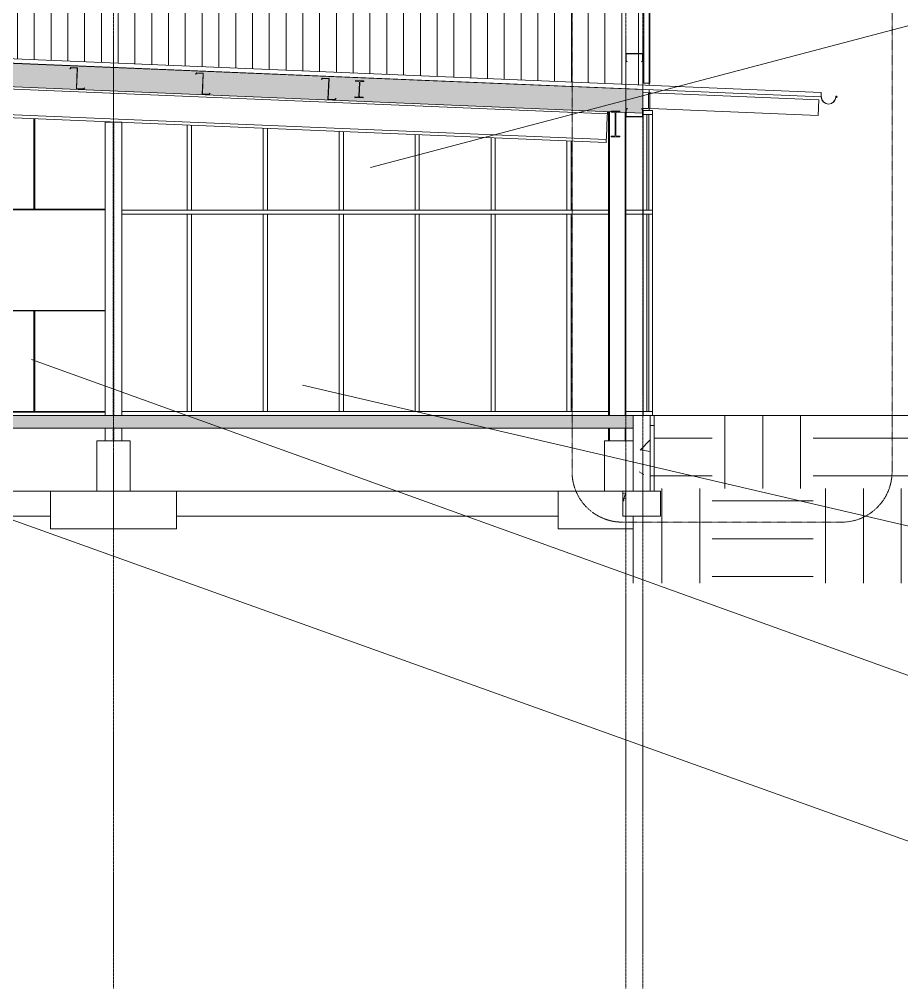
# Model space of a CAD drawing. Header units: inches. Extents: x -23565 to -43, y -324 to 853.
# Drawn here: x -14909.3 to -14488.8, y -273.2 to 188.9 of the extents above; entities that cross this region are included whole.
import ezdxf

# ---------------------------------------------------------------- set-up
doc = ezdxf.new("R2010")
doc.units = ezdxf.units.IN
doc.header["$MEASUREMENT"] = 0
for name, pattern in [('Dash Dot 3_16_', [0.3125, 0.1875, -0.0625, 0, -0.0625]), ('Grid Line 1_2_', [0.875, 0.5, -0.125, 0.125, -0.125]), ('Hidden 1_8_', [0.1875, 0.125, -0.0625])]:
    doc.linetypes.add(name, pattern=pattern)
for name, color, linetype, lineweight in [('A-ANNO-IDEN', 131, 'Continuous', 9), ('A-ANNO-SYMB', 150, 'Continuous', 9), ('A-CLNG', 13, 'Continuous', 13), ('A-CLNG-PATT', 13, 'Continuous', 25), ('A-FLOR', 192, 'Continuous', 13), ('A-FLOR-LEVL', 51, 'Continuous', 9), ('A-FLOR-PATT', 8, 'Continuous', 25), ('A-GLAZ-CURT', 52, 'Continuous', 13), ('A-GLAZ-CWMG', 51, 'Continuous', 13), ('A-ROOF', 132, 'Continuous', 13), ('A-ROOF-MCUT', 132, 'Continuous', 25), ('A-WALL', 113, 'Continuous', 13), ('A-WALL-PATT', 111, 'Continuous', 25), ('C-TOPO', 7, 'Continuous', 13), ('I-WALL', 2, 'Continuous', 13), ('L-SITE-WALL', 31, 'Continuous', 13), ('S-BEAM', 12, 'Continuous', 13), ('S-COLS', 52, 'Continuous', 13), ('S-FNDN', 32, 'Continuous', 13), ('S-GRID', 1, 'Continuous', 9)]:
    doc.layers.add(name, color=color, linetype=linetype, lineweight=lineweight)
pattern_1 = [(50, (-33539.073, 67.247), (55.0854, -4.81984), [5.76, -63.36]), (355, (-33539.073, 67.247), (-10.6557, 57.76853), [4.608, -50.688]), (100.451, (-33534.483, 66.846), (44.42947, 52.94866), [4.895, -53.848]), (46.184, (-33539.07, 82.61), (81.96444, -12.71212), [8.64, -95.04]), (96.636, (-33532.24, 81.55), (71.7815, 74.8124), [7.343, -80.772]), (351.184, (-33539.07, 82.61), (71.78195, 74.81243), [6.912, -76.032]), (21, (-33531.393, 78.767), (45.84207, -30.92146), [5.76, -63.36]), (326, (-33531.393, 78.767), (18.68706, 55.69148), [4.608, -50.688]), (71.451, (-33527.573, 76.19), (64.5289, 24.7701), [4.895, -53.848]), (37.5, (-33539.073, 67.247), (0.933895, 25.566816), [2.534, -47.539, 2.534, -48.922, -50.88]), (37.5, (-33539.073, 67.247), (0.933895, 25.566816), [-101.53, 2.534, -48.346]), (7.5, (-33539.073, 67.247), (20.20404, 30.2913), [2.534, -26.803, 2.534, -46.387, -19.392]), (7.5, (-33539.073, 67.247), (20.20404, 30.2913), [-78.259, 2.534, -16.858]), (327.5, (-33556.2, 67.247), (40.997785, -1.732403), [2.534, -16.666, 2.534, -57.37, -79.488]), (327.5, (-33556.2, 67.247), (40.997785, -1.732403), [-79.104, 2.534, -76.954]), (317.5, (-33563.88, 67.247), (44.78888, 7.68784), [2.534, -22.426, 2.534, -37.248, -56.448]), (317.5, (-33563.88, 67.247), (44.78888, 7.68784), [-64.742, 2.534, -53.914])]
pattern_2 = [(0, (-33539.073, 67.247), (48, 48), [48, -48]), (0, (-33539.073, 85.247), (48, 48), [48, -48]), (0, (-33539.073, 103.247), (48, 48), [48, -48]), (90, (-33533.073, 109.247), (-48, 48), [48, -48]), (90, (-33515.073, 109.247), (-48, 48), [48, -48]), (90, (-33497.073, 109.247), (-48, 48), [48, -48])]
pattern_3 = [(45, (-33539.073, 67.247), (-19.00703, 19.00703), []), (45, (-33539.073, 96.047), (-19.00703, 19.00703), [])]

# ---------------------------------------------------------------- blocks, each defined once
blk = doc.blocks.new('Struct_Xcel_Sports Complex_rvt-2-Building Section - East_West looking South _ Fitness Center')
at = {"layer": 'A-FLOR-PATT', "lineweight": 9}
h = blk.add_hatch(dxfattribs=at)
h.set_pattern_fill('FP_35', color=256, style=0, pattern_type=2)
h.set_pattern_definition(pattern_1)
h.paths.add_polyline_path([(-25189.87, -6.32), (-25174.52, -6), (-22066.14, -6), (-22066.14, 0), (-25174.52, 0), (-25189.87, -0.32), (-25287.67, -0.32), (-25307.2, 0), (-25307.2, -6), (-25303.02, -6), (-25287.67, -6.32), (-25241, -6.32)], flags=0)
h.paths.add_polyline_path([(-25942.86, -6), (-25737.89, -6), (-25737.89, 0), (-26272.89, 0), (-26272.89, -6), (-26083.23, -6)], flags=0)
at = {"layer": 'A-WALL-PATT', "lineweight": 9}
h = blk.add_hatch(dxfattribs=at)
h.set_pattern_fill('FP_35', color=8, style=0, pattern_type=2)
h.set_pattern_definition(pattern_1)
h.paths.add_polyline_path([(-22058.14, -36), (-22058.14, 0), (-22066.14, 0), (-22066.14, -36)], flags=0)
at = {"layer": 'S-FNDN', "lineweight": 9}
h = blk.add_hatch(dxfattribs=at)
h.set_pattern_fill('FP_35', color=8, style=0, pattern_type=2)
h.set_pattern_definition(pattern_1)
h.paths.add_polyline_path([(-22053.14, -48), (-22053.14, -36), (-22071.14, -36), (-22071.14, -48)], flags=0)
at = {"layer": 'A-FLOR', "color": 7}
for p, q in [((-22066.14, 0), (-24218.88, 0)), ((-22066.14, -6), (-22066.14, 0)), ((-25174.52, -6), (-22066.14, -6))]:
    blk.add_line(p, q, dxfattribs=at)
at = {"layer": 'L-SITE-WALL', "color": 7}
for p, q in [((-22066.14, 0), (-22066.14, -36)), ((-22058.14, 0), (-22066.14, 0)), ((-22058.14, -36), (-22058.14, 0)), ((-22066.14, -36), (-22058.14, -36))]:
    blk.add_line(p, q, dxfattribs=at)
at = {"layer": 'S-FNDN', "color": 8, "lineweight": 9}
for p, q in [((-22321.89, -12), (-22305.89, -12)), ((-22321.89, -36), (-22321.89, -12)), ((-22305.89, -36), (-22305.89, -12)), ((-22079.89, -12), (-22066.14, -12)), ((-22079.89, -36), (-22079.89, -12)), ((-22525.27, -36), (-22343.89, -36)), ((-22343.89, -36), (-22283.89, -36)), ((-22343.89, -36), (-22343.89, -54)), ((-22283.89, -36), (-22101.89, -36)), ((-22283.89, -54), (-22283.89, -36)), ((-22101.89, -36), (-22071.14, -36)), ((-22101.89, -36), (-22101.89, -54)), ((-22343.89, -48), (-22525.27, -48)), ((-22101.89, -48), (-22283.89, -48)), ((-22283.89, -54), (-22343.89, -54)), ((-22066.14, -54), (-22101.89, -54))]:
    blk.add_line(p, q, dxfattribs=at)
at = {"layer": 'S-FNDN', "color": 7}
for p, q in [((-22053.14, -36), (-22071.14, -36)), ((-22071.14, -36), (-22071.14, -48)), ((-22053.14, -48), (-22053.14, -36)), ((-22071.14, -48), (-22053.14, -48))]:
    blk.add_line(p, q, dxfattribs=at)
blk = doc.blocks.new('W-Wide Flange-Column - B4_C-1389226-Building Section - East_West looking South _ Fitness Center')
at = {"layer": 'S-COLS', "color": 8, "lineweight": 9}
for p, q in [((-22077.89, 144.84), (-22077.89, 0)), ((-22077.46, 144.84), (-22077.46, 0)), ((-22070.07, 144.59), (-22070.07, -0.01)), ((-22069.64, 142.63), (-22069.64, -0.01)), ((-22077.89, -6), (-22077.89, -12)), ((-22077.46, -6), (-22077.46, -12)), ((-22070.07, -6), (-22070.07, -12)), ((-22069.64, -6), (-22069.64, -12))]:
    blk.add_line(p, q, dxfattribs=at)
blk = doc.blocks.new('W-Wide Flange - 1_-5_-1341919-Building Section - East_West looking South _ Fitness Center')
at = {"layer": 'S-BEAM', "color": 8, "lineweight": 9}
for p, q in [((-22078.5, 143.84), (-22500.14, 161.41)), ((-22500.14, 149.12), (-22079.01, 131.57)), ((-22079.07, 130.21), (-22500.14, 147.76)), ((-22078.5, 143.84), (-22078.54, 142.95)), ((-22078.46, 144.94), (-22078.5, 143.84)), ((-22078.54, 142.95), (-22078.98, 132.46)), ((-22079.01, 131.57), (-22079.07, 130.21)), ((-22078.98, 132.46), (-22079.01, 131.57))]:
    blk.add_line(p, q, dxfattribs=at)
blk = doc.blocks.new('Girt_C - 8_D-1785279-Building Section - East_West looking South _ Fitness Center')
at = {"layer": 'S-BEAM', "lineweight": 9}
h = blk.add_hatch(dxfattribs=at)
h.set_pattern_fill('FP_12', color=8, style=0, pattern_type=2)
h.set_pattern_definition(pattern_3)
h.paths.add_polyline_path([(-22062.22, 168.57), (-22061.64, 169.05), (-22061.64, 172.37), (-22061.75, 172.37), (-22061.75, 169.11), (-22062.29, 168.66)], flags=0)
h.paths.add_polyline_path([(-22069.07, 168.57), (-22069, 168.66), (-22069.53, 169.11), (-22069.53, 172.37), (-22069.64, 172.37), (-22069.64, 169.05)], flags=0)
h.paths.add_polyline_path([(-22061.83, 172.45), (-22061.83, 172.55), (-22069.45, 172.55), (-22069.45, 172.45)], flags=0)
at = {"layer": 'S-BEAM', "color": 7}
for p, q in [((-22069.64, 172.37), (-22069.64, 169.05)), ((-22069.53, 169.11), (-22069.53, 172.37)), ((-22061.83, 172.55), (-22069.45, 172.55)), ((-22069.45, 172.45), (-22061.83, 172.45)), ((-22061.75, 172.37), (-22061.75, 169.11)), ((-22061.64, 169.05), (-22061.64, 172.37)), ((-22069.64, 169.05), (-22069.07, 168.57)), ((-22069, 168.66), (-22069.53, 169.11)), ((-22069.07, 168.57), (-22069, 168.66)), ((-22061.75, 169.11), (-22062.29, 168.66)), ((-22062.29, 168.66), (-22062.22, 168.57)), ((-22062.22, 168.57), (-22061.64, 169.05))]:
    blk.add_line(p, q, dxfattribs=at)
for centre, radius, start, end in [((-22069.45, 172.37), 0.188, 90, 180), ((-22069.45, 172.37), 0.0782, 90, 177.8773), ((-22061.83, 172.37), 0.187, 360, 90), ((-22061.83, 172.37), 0.0782, 3.0424, 90)]:
    blk.add_arc(centre, radius, start, end, dxfattribs=at)
blk = doc.blocks.new('W-Wide Flange - W12X19-1098423-Building Section - East_West looking South _ Fitness Center')
at = {"layer": 'S-BEAM', "color": 7}
for p, q in [((-22072.64, 145.05), (-22076.65, 145.05)), ((-22076.65, 145.05), (-22076.65, 144.7)), ((-22076.65, 144.7), (-22075.28, 144.7)), ((-22074.76, 144.18), (-22074.76, 133.73)), ((-22074.52, 133.73), (-22074.52, 144.18)), ((-22074, 144.7), (-22072.64, 144.7)), ((-22072.64, 144.7), (-22072.64, 145.05)), ((-22075.28, 133.2), (-22076.65, 133.2)), ((-22076.65, 133.2), (-22076.65, 132.85)), ((-22076.65, 132.85), (-22072.64, 132.85)), ((-22072.64, 133.2), (-22074, 133.2)), ((-22072.64, 132.85), (-22072.64, 133.2))]:
    blk.add_line(p, q, dxfattribs=at)
for centre, start, end in [((-22075.28, 144.18), 0, 90), ((-22074, 144.18), 90, 180), ((-22075.28, 133.73), 270, 0), ((-22074, 133.73), 180, 270)]:
    blk.add_arc(centre, 0.525, start, end, dxfattribs=at)
blk = doc.blocks.new('Rectangular Mullion - Exterior 2_ x 4_5_-1135321-Building Section - East_West looking South _ Fitness Center')
at = {"layer": 'A-GLAZ-CWMG', "color": 8, "lineweight": 9}
blk.add_line((-22277.7, 2), (-22309.89, 2), dxfattribs=at)
blk = doc.blocks.new('Rectangular Mullion - Exterior 2_ x 4_5_-1135322-Building Section - East_West looking South _ Fitness Center')
at = {"layer": 'A-GLAZ-CWMG', "color": 8, "lineweight": 9}
for p, q in [((-22277.7, 98), (-22309.89, 98)), ((-22309.89, 96), (-22277.7, 96))]:
    blk.add_line(p, q, dxfattribs=at)
blk = doc.blocks.new('Rectangular Mullion - Exterior 2_ x 4_5_-769211-Building Section - East_West looking South _ Fitness Center')
at = {"layer": 'A-GLAZ-CWMG', "color": 8, "lineweight": 9}
blk.add_line((-22241.52, 2), (-22277.7, 2), dxfattribs=at)
blk = doc.blocks.new('Rectangular Mullion - Exterior 2_ x 4_5_-1135298-Building Section - East_West looking South _ Fitness Center')
at = {"layer": 'A-GLAZ-CWMG', "color": 8, "lineweight": 9}
for p, q in [((-22241.52, 98), (-22277.7, 98)), ((-22277.7, 96), (-22241.52, 96))]:
    blk.add_line(p, q, dxfattribs=at)
blk = doc.blocks.new('Rectangular Mullion - Exterior 2_ x 4_5_-827464-Building Section - East_West looking South _ Fitness Center')
at = {"layer": 'A-GLAZ-CWMG', "color": 8, "lineweight": 9}
for p, q in [((-22278.7, 96), (-22276.7, 96)), ((-22278.7, 96), (-22278.7, 2)), ((-22276.7, 2), (-22276.7, 96)), ((-22276.7, 2), (-22278.7, 2))]:
    blk.add_line(p, q, dxfattribs=at)
blk = doc.blocks.new('Rectangular Mullion - Exterior 2_ x 4_5_-1142356-Building Section - East_West looking South _ Fitness Center')
at = {"layer": 'A-GLAZ-CWMG', "color": 8, "lineweight": 9}
for p, q in [((-22278.7, 138.53), (-22278.7, 98)), ((-22276.7, 98), (-22276.7, 138.45)), ((-22276.7, 98), (-22278.7, 98))]:
    blk.add_line(p, q, dxfattribs=at)
blk = doc.blocks.new('Rectangular Mullion - Exterior 2_ x 4_5_-V45-Building Section - East_West looking South _ Fitness Center')
at = {"layer": 'A-GLAZ-CWMG', "color": 8, "lineweight": 9}
blk.add_line((-22205.33, 2), (-22241.52, 2), dxfattribs=at)
blk = doc.blocks.new('Rectangular Mullion - Exterior 2_ x 4_5_-V46-Building Section - East_West looking South _ Fitness Center')
at = {"layer": 'A-GLAZ-CWMG', "color": 8, "lineweight": 9}
for p, q in [((-22205.33, 98), (-22241.52, 98)), ((-22241.52, 96), (-22205.33, 96))]:
    blk.add_line(p, q, dxfattribs=at)
blk = doc.blocks.new('Rectangular Mullion - Exterior 2_ x 4_5_-1115231-Building Section - East_West looking South _ Fitness Center')
at = {"layer": 'A-GLAZ-CWMG', "color": 8, "lineweight": 9}
for p, q in [((-22242.52, 96), (-22240.52, 96)), ((-22242.52, 96), (-22242.52, 2)), ((-22240.52, 2), (-22240.52, 96)), ((-22240.52, 2), (-22242.52, 2))]:
    blk.add_line(p, q, dxfattribs=at)
blk = doc.blocks.new('Rectangular Mullion - Exterior 2_ x 4_5_-1142334-Building Section - East_West looking South _ Fitness Center')
at = {"layer": 'A-GLAZ-CWMG', "color": 8, "lineweight": 9}
for p, q in [((-22242.52, 137.02), (-22242.52, 98)), ((-22240.52, 98), (-22240.52, 136.94)), ((-22240.52, 98), (-22242.52, 98))]:
    blk.add_line(p, q, dxfattribs=at)
blk = doc.blocks.new('Rectangular Mullion - Exterior 2_ x 4_5_-V47-Building Section - East_West looking South _ Fitness Center')
at = {"layer": 'A-GLAZ-CWMG', "color": 8, "lineweight": 9}
for p, q in [((-22206.33, 135.51), (-22206.33, 98)), ((-22204.33, 98), (-22204.33, 135.43)), ((-22204.33, 98), (-22206.33, 98))]:
    blk.add_line(p, q, dxfattribs=at)
blk = doc.blocks.new('Rectangular Mullion - Exterior 2_ x 4_5_-V48-Building Section - East_West looking South _ Fitness Center')
at = {"layer": 'A-GLAZ-CWMG', "color": 8, "lineweight": 9}
for p, q in [((-22077.89, 2), (-22096.77, 2)), ((-22061.52, 2), (-22069.64, 2))]:
    blk.add_line(p, q, dxfattribs=at)
blk = doc.blocks.new('Rectangular Mullion - Exterior 2_ x 4_5_-V49-Building Section - East_West looking South _ Fitness Center')
at = {"layer": 'A-GLAZ-CWMG', "color": 8, "lineweight": 9}
for p, q in [((-22077.89, 98), (-22096.77, 98)), ((-22061.52, 98), (-22069.64, 98)), ((-22096.77, 96), (-22077.89, 96)), ((-22069.64, 96), (-22061.52, 96))]:
    blk.add_line(p, q, dxfattribs=at)
blk = doc.blocks.new('Rectangular Mullion - Exterior 2_ x 4_5_-V50-Building Section - East_West looking South _ Fitness Center')
at = {"layer": 'A-GLAZ-CWMG', "color": 8, "lineweight": 9}
for p, q in [((-22170.14, 134.01), (-22170.14, 98)), ((-22168.14, 98), (-22168.14, 133.92)), ((-22168.14, 98), (-22170.14, 98))]:
    blk.add_line(p, q, dxfattribs=at)
blk = doc.blocks.new('Rectangular Mullion - Exterior 2_ x 4_5_-V51-Building Section - East_West looking South _ Fitness Center')
at = {"layer": 'A-GLAZ-CWMG', "color": 8, "lineweight": 9}
for p, q in [((-22133.95, 132.5), (-22133.95, 98)), ((-22131.95, 98), (-22131.95, 132.41)), ((-22131.95, 98), (-22133.95, 98))]:
    blk.add_line(p, q, dxfattribs=at)
blk = doc.blocks.new('Rectangular Mullion - Exterior 2_ x 4_5_-V52-Building Section - East_West looking South _ Fitness Center')
at = {"layer": 'A-GLAZ-CWMG', "color": 8, "lineweight": 9}
for p, q in [((-22097.77, 130.99), (-22097.77, 98)), ((-22095.77, 98), (-22095.77, 130.91)), ((-22095.77, 98), (-22097.77, 98))]:
    blk.add_line(p, q, dxfattribs=at)
blk = doc.blocks.new('W-Wide Flange-Column - B4_B-1393571-Building Section - East_West looking South _ Fitness Center')
at = {"layer": 'S-COLS', "color": 8, "linetype": 'Hidden 1_8_', "lineweight": 9}
for p, q in [((-22314.05, 0), (-22314.05, 139.83)), ((-22313.73, 139.83), (-22313.73, 0)), ((-22314.05, -12), (-22314.05, -6)), ((-22313.73, -6), (-22313.73, -12))]:
    blk.add_line(p, q, dxfattribs=at)
blk = doc.blocks.new('System Panel - INSULATED LOW-E GLAZING _SEE ELEVATIONS FOR U-FACTOR_ SHGC_ _ LT_-827454-Building Section - East_West looking South _ Fitness Center')
at = {"layer": 'A-GLAZ-CURT', "color": 7}
for p, q in [((-22058.77, 96), (-22059.77, 96)), ((-22059.77, 96), (-22059.77, 2)), ((-22058.77, 2), (-22058.77, 96)), ((-22059.77, 2), (-22058.77, 2))]:
    blk.add_line(p, q, dxfattribs=at)
at = {"layer": 'A-GLAZ-CURT', "color": 10, "lineweight": 9}
for p, q in [((-22059.77, 96), (-22058.77, 96)), ((-22059.77, 96), (-22059.77, 2)), ((-22058.77, 2), (-22058.77, 96)), ((-22059.77, 2), (-22058.77, 2))]:
    blk.add_line(p, q, dxfattribs=at)
blk = doc.blocks.new('System Panel - INSULATED LOW-E GLAZING _SEE ELEVATIONS FOR U-FACTOR_ SHGC_ _ LT_-1142349-Building Section - East_West looking South _ Fitness Center')
at = {"layer": 'A-GLAZ-CURT', "color": 7}
for p, q in [((-22058.77, 143.5), (-22059.77, 143.5)), ((-22059.77, 143.5), (-22059.77, 98)), ((-22058.77, 98), (-22058.77, 143.5)), ((-22059.77, 98), (-22058.77, 98))]:
    blk.add_line(p, q, dxfattribs=at)
at = {"layer": 'A-GLAZ-CURT', "color": 10, "lineweight": 9}
for p, q in [((-22059.77, 143.5), (-22058.77, 143.5)), ((-22059.77, 143.5), (-22059.77, 98)), ((-22058.77, 98), (-22058.77, 143.5)), ((-22059.77, 98), (-22058.77, 98))]:
    blk.add_line(p, q, dxfattribs=at)
blk = doc.blocks.new('Rectangular Mullion - Exterior 2_ x 4_5_-769167-Building Section - East_West looking South _ Fitness Center')
at = {"layer": 'A-GLAZ-CWMG', "color": 7}
for p, q in [((-22057.02, 2), (-22061.52, 2)), ((-22061.52, 2), (-22061.52, 0)), ((-22061.52, 0), (-22057.02, 0)), ((-22057.02, 0), (-22057.02, 2))]:
    blk.add_line(p, q, dxfattribs=at)
blk = doc.blocks.new('Rectangular Mullion - Exterior 2_ x 4_5_-1135305-Building Section - East_West looking South _ Fitness Center')
at = {"layer": 'A-GLAZ-CWMG', "color": 7}
for p, q in [((-22057.02, 98), (-22061.52, 98)), ((-22061.52, 98), (-22061.52, 96)), ((-22057.02, 96), (-22057.02, 98)), ((-22061.52, 96), (-22057.02, 96))]:
    blk.add_line(p, q, dxfattribs=at)
blk = doc.blocks.new('Rectangular Mullion - Exterior 2_ x 4_5_-1135276-Building Section - East_West looking South _ Fitness Center')
at = {"layer": 'A-GLAZ-CWMG', "color": 7}
for p, q in [((-22057.02, 145.5), (-22061.52, 145.5)), ((-22061.52, 145.5), (-22061.52, 143.5)), ((-22061.52, 143.5), (-22057.02, 143.5)), ((-22057.02, 143.5), (-22057.02, 145.5))]:
    blk.add_line(p, q, dxfattribs=at)
blk = doc.blocks.new('Rectangular Mullion - Exterior 2_ x 4_5_-V54-Building Section - East_West looking South _ Fitness Center')
at = {"layer": 'A-GLAZ-CWMG', "color": 10, "lineweight": 9}
for p, q in [((-22061.52, 96), (-22059.77, 96)), ((-22059.77, 96), (-22058.77, 96)), ((-22058.77, 96), (-22057.02, 96)), ((-22059.77, 2), (-22061.52, 2)), ((-22058.77, 2), (-22059.77, 2)), ((-22057.02, 2), (-22058.77, 2))]:
    blk.add_line(p, q, dxfattribs=at)
at = {"layer": 'A-GLAZ-CWMG', "color": 8, "lineweight": 9}
for p, q in [((-22061.52, 96), (-22061.52, 2)), ((-22057.02, 96), (-22057.02, 2))]:
    blk.add_line(p, q, dxfattribs=at)
blk = doc.blocks.new('Rectangular Mullion - Exterior 2_ x 4_5_-V55-Building Section - East_West looking South _ Fitness Center')
at = {"layer": 'A-GLAZ-CWMG', "color": 10, "lineweight": 9}
for p, q in [((-22061.52, 143.5), (-22059.77, 143.5)), ((-22059.77, 143.5), (-22058.77, 143.5)), ((-22058.77, 143.5), (-22057.02, 143.5)), ((-22059.77, 98), (-22061.52, 98)), ((-22058.77, 98), (-22059.77, 98)), ((-22057.02, 98), (-22058.77, 98))]:
    blk.add_line(p, q, dxfattribs=at)
at = {"layer": 'A-GLAZ-CWMG', "color": 8, "lineweight": 9}
for p, q in [((-22061.52, 143.5), (-22061.52, 98)), ((-22057.02, 143.5), (-22057.02, 98))]:
    blk.add_line(p, q, dxfattribs=at)
blk = doc.blocks.new('Girt_Z - 10_D-1390502-Building Section - East_West looking South _ Fitness Center')
at = {"layer": 'S-BEAM', "color": 7}
for p, q in [((-22334.17, 165.86), (-22334.67, 165.31)), ((-22334.67, 165.31), (-22334.59, 165.23)), ((-22334.59, 165.23), (-22334.12, 165.75)), ((-22331.23, 165.74), (-22334.17, 165.86)), ((-22334.12, 165.75), (-22331.23, 165.63)), ((-22331.16, 165.55), (-22331.57, 155.75)), ((-22331.45, 155.93), (-22331.05, 165.54)), ((-22331.57, 155.75), (-22328.2, 155.6)), ((-22328.24, 155.72), (-22331.38, 155.85)), ((-22327.77, 156.23), (-22328.24, 155.72)), ((-22328.2, 155.6), (-22327.69, 156.16)), ((-22327.69, 156.16), (-22327.77, 156.23))]:
    blk.add_line(p, q, dxfattribs=at)
for centre, radius, start, end in [((-22331.24, 165.55), 0.187, 357.6141, 87.6141), ((-22331.24, 165.55), 0.0782, 357.6141, 85.4913), ((-22331.37, 155.92), 0.0782, 177.6141, 264.5717)]:
    blk.add_arc(centre, radius, start, end, dxfattribs=at)
blk = doc.blocks.new('Girt_C - 8_D-1781644-Building Section - East_West looking South _ Fitness Center')
at = {"layer": 'S-BEAM', "color": 8, "lineweight": 9}
for p, q in [((-22458.77, 144.69), (-22426.49, 144.69)), ((-22078.47, 144.69), (-22077.89, 144.69))]:
    blk.add_line(p, q, dxfattribs=at)
blk = doc.blocks.new('Dimension Lumber - 5_5 x 7_5 Glulam-1777808-Building Section - East_West looking South _ Fitness Center')
at = {"layer": 'S-BEAM', "color": 8, "lineweight": 9}
for p, q in [((-22061.62, 154.01), (-21977.68, 150.51)), ((-21977.68, 150.51), (-21977.99, 143.01)), ((-22061.62, 146.5), (-21977.99, 143.01))]:
    blk.add_line(p, q, dxfattribs=at)
blk = doc.blocks.new('W-Wide Flange - W8X15-1355454-Building Section - East_West looking South _ Fitness Center')
at = {"layer": 'S-BEAM', "lineweight": 9}
h = blk.add_hatch(dxfattribs=at)
h.set_pattern_fill('FP_12', color=8, style=0, pattern_type=2)
h.set_pattern_definition(pattern_3)
h.paths.add_polyline_path([(-22194.88, 151.44), (-22194.86, 151.76), (-22196.25, 151.81), (-22196.59, 151.97), (-22196.73, 152.33), (-22196.46, 158.81), (-22196.29, 159.16), (-22195.94, 159.29), (-22194.55, 159.23), (-22194.54, 159.54), (-22198.55, 159.71), (-22198.56, 159.4), (-22197.18, 159.34), (-22196.83, 159.18), (-22196.7, 158.82), (-22196.97, 152.34), (-22197.13, 152), (-22197.49, 151.87), (-22198.87, 151.92), (-22198.88, 151.61)], flags=0)
at = {"layer": 'S-BEAM', "color": 7}
for p, q in [((-22198.55, 159.71), (-22198.56, 159.4)), ((-22198.56, 159.4), (-22197.18, 159.34)), ((-22194.54, 159.54), (-22198.55, 159.71)), ((-22196.7, 158.82), (-22196.97, 152.34)), ((-22196.73, 152.33), (-22196.46, 158.81)), ((-22195.94, 159.29), (-22194.55, 159.23)), ((-22194.55, 159.23), (-22194.54, 159.54)), ((-22198.87, 151.92), (-22198.88, 151.61)), ((-22198.88, 151.61), (-22194.88, 151.44)), ((-22197.49, 151.87), (-22198.87, 151.92)), ((-22194.86, 151.76), (-22196.25, 151.81)), ((-22194.88, 151.44), (-22194.86, 151.76))]:
    blk.add_line(p, q, dxfattribs=at)
for centre, start, end in [((-22197.2, 158.84), 357.6141, 87.6141), ((-22195.96, 158.79), 87.6141, 177.6141), ((-22197.47, 152.36), 267.6141, 357.6141), ((-22196.23, 152.31), 177.6141, 267.6141)]:
    blk.add_arc(centre, 0.497, start, end, dxfattribs=at)
blk = doc.blocks.new('Girt_C - 8_D-1405486-Building Section - East_West looking South _ Fitness Center')
at = {"layer": 'S-BEAM', "color": 7}
for p, q in [((-22069.06, 146.42), (-22069.64, 145.94)), ((-22069.64, 145.94), (-22069.64, 142.63)), ((-22069.53, 145.89), (-22068.99, 146.34)), ((-22069.53, 142.62), (-22069.53, 145.89)), ((-22068.99, 146.34), (-22069.06, 146.42)), ((-22062.21, 146.42), (-22062.29, 146.34)), ((-22062.29, 146.34), (-22061.75, 145.89)), ((-22061.64, 145.94), (-22062.21, 146.42)), ((-22061.75, 145.89), (-22061.75, 142.62)), ((-22061.64, 142.63), (-22061.64, 145.94)), ((-22061.83, 142.55), (-22069.45, 142.55)), ((-22069.45, 142.44), (-22061.83, 142.44))]:
    blk.add_line(p, q, dxfattribs=at)
for centre, radius, start, end in [((-22069.45, 142.63), 0.188, 180, 270), ((-22069.45, 142.63), 0.0782, 183.0424, 270), ((-22061.83, 142.63), 0.188, 270, 0), ((-22061.83, 142.63), 0.0782, 270, 357.8773)]:
    blk.add_arc(centre, radius, start, end, dxfattribs=at)

msp = doc.modelspace()

# ---------------------------------------------------------------- hatches: boundary and pattern name
at = {"layer": 'A-CLNG-PATT', "lineweight": 9}
h = msp.add_hatch(dxfattribs=at)
h.set_pattern_fill('FP_20', color=8, style=0, pattern_type=2)
h.set_pattern_definition([(161.57, (-33538.113, 68.207), (-7.6802237, -0.0009796), [0, -54.643, 6.067, 0]), (18.43, (-33540.033, 68.207), (-7.6802237, 0.0009796), [0, -54.643, 6.067, 0]), (108.43, (-33538.113, 68.207), (3.8382953, -19.20136532), [18.211, -42.499]), (71.57, (-33540.033, 68.207), (3.8382953, 19.20136532), [18.211, -42.499])])
h.paths.add_polyline_path([(-14612.15733, 144.24209), (-14612.15733, 155.37674), (-15349.42795, 186.09635), (-15349.42795, 174.9617), (-14615.64407, 144.38737)], flags=0)
at = {"layer": 'A-WALL-PATT', "lineweight": 9}
h = msp.add_hatch(dxfattribs=at)
h.set_pattern_fill('FP_36', color=8, style=0, pattern_type=2)
h.set_pattern_definition([(270, (-30150.186, -153.667), (8, 5e-16), [])])
h.paths.add_polyline_path([(-14609.17795, 157.38454), (-14609.17795, 158.5), (-14611.67795, 158.5), (-14611.67795, 239.45581), (-14614.11096, 239.45581), (-14614.11096, 237.79688), (-14614.75692, 237.31387), (-14616.76687, 237.39766), (-14616.23029, 237.84788), (-14616.23029, 239.45581), (-14622.00199, 239.45581), (-14621.94121, 237.79688), (-14621.4665, 237.39857), (-14621.53681, 237.31478), (-14623.54676, 237.31478), (-14624.12133, 237.79688), (-14624.13244, 239.45581), (-15004.30317, 239.45581), (-15004.30317, 197.45862), (-15003.58442, 197.45862), (-15003.58442, 193.70862), (-15006.70942, 193.70862), (-15006.70942, 192.70862), (-15008.33442, 192.70862), (-15008.33442, 179.83362), (-15006.70942, 179.83362), (-15006.70942, 179.70862), (-15128.33442, 179.70862), (-15128.33442, 179.83362), (-15126.70942, 179.83362), (-15126.70942, 192.70862), (-15128.33442, 192.70862), (-15128.33442, 193.70862), (-15131.45942, 193.70862), (-15131.45942, 197.45862), (-15130.74067, 197.45862), (-15130.74067, 239.45581), (-15348.42795, 239.45581), (-15348.42795, 190), (-15349.17795, 190), (-15349.17795, 188.21788), (-14612.15733, 157.50869)], flags=0)
h.paths.add_polyline_path([(-14612.75358, 168.57171), (-14612.82388, 168.65549), (-14612.28733, 169.10571), (-14612.28733, 172.37131), (-14612.17795, 172.36721), (-14612.17795, 169.05471), (-14612.36545, 168.89738)], flags=0)
h.paths.add_polyline_path([(-14619.60342, 168.57262), (-14620.17795, 169.10571), (-14620.17795, 172.36721), (-14620.06858, 172.37008), (-14619.99048, 169.04018), (-14619.53312, 168.65641)], flags=0)
h.paths.add_polyline_path([(-14612.3654, 172.44534), (-14619.99048, 172.44534), (-14619.99048, 172.55471), (-14612.36545, 172.55471)], flags=0)
h.paths.add_polyline_path([(-14612.75358, 192.31387), (-14612.82388, 192.39766), (-14612.28733, 192.84788), (-14612.28733, 196.11347), (-14612.17795, 196.10938), (-14612.17795, 192.79688), (-14612.36545, 192.63954)], flags=0)
h.paths.add_polyline_path([(-14619.60342, 192.31478), (-14620.17795, 192.84788), (-14620.17795, 196.10938), (-14620.06858, 196.11224), (-14619.99048, 192.78235), (-14619.53312, 192.39857)], flags=0)
h.paths.add_polyline_path([(-14612.3654, 196.1875), (-14619.99048, 196.1875), (-14619.99048, 196.29688), (-14612.36545, 196.29687)], flags=0)
h = msp.add_hatch(dxfattribs=at)
h.set_pattern_fill('FP_15', color=8, style=0, pattern_type=2)
h.set_pattern_definition([(90, (-30053.1, 677.25), (-193, -193), [48, -145]), (180, (-30053.1, 677.25), (-2e-14, -193), [96, -97]), (270, (-30149.1, 725.25), (-193, -193), [48, -145]), (180, (-30053.1, 725.25), (-2e-14, -193), [96, -97]), (270, (-30149.6, 725.25), (-193, -193), [48, -145]), (180, (-30149.6, 725.25), (-2e-14, -193), [96, -97]), (90, (-30245.6, 677.25), (-193, -193), [48, -145]), (180, (-30149.6, 677.25), (-2e-14, -193), [96, -97]), (90, (-30100.85, 725.5), (-193, -193), [48, -145]), (180, (-30052.73, 725.5), (-2e-14, -193), [48.125, -144.875]), (180, (-30052.73, 773.5), (-2e-14, -193), [48.125, -144.875]), (90, (-30197.35, 725.5), (-193, -193), [48, -145]), (180, (-30101.35, 725.5), (-2e-14, -193), [96, -97]), (270, (-30101.35, 773.5), (-193, -193), [48, -145]), (180, (-30101.35, 773.5), (-2e-14, -193), [96, -97]), (180, (-30197.85, 725.5), (-2e-14, -193), [48, -145]), (270, (-30197.85, 773.5), (-193, -193), [48, -145]), (180, (-30197.85, 773.5), (-2e-14, -193), [48, -145]), (90, (-30053.1, 773.75), (-193, -193), [48, -145]), (180, (-30053.1, 773.75), (-2e-14, -193), [96, -97]), (270, (-30149.1, 821.75), (-193, -193), [48, -145]), (180, (-30053.1, 821.75), (-2e-14, -193), [96, -97]), (270, (-30149.6, 821.75), (-193, -193), [48, -145]), (180, (-30149.6, 821.75), (-2e-14, -193), [96, -97]), (90, (-30245.6, 773.75), (-193, -193), [48, -145]), (180, (-30149.6, 773.75), (-2e-14, -193), [96, -97]), (90, (-30100.85, 822), (-193, -193), [48, -145]), (180, (-30052.73, 822), (-2e-14, -193), [48.125, -144.875]), (180, (-30052.73, 870), (-2e-14, -193), [48.125, -144.875]), (90, (-30197.35, 822), (-193, -193), [48, -145]), (180, (-30101.35, 822), (-2e-14, -193), [96, -97]), (270, (-30101.35, 870), (-193, -193), [48, -145]), (180, (-30101.35, 870), (-2e-14, -193), [96, -97]), (180, (-30197.85, 822), (-2e-14, -193), [48, -145]), (270, (-30197.85, 870), (-193, -193), [48, -145]), (180, (-30197.85, 870), (-2e-14, -193), [48, -145])])
h.paths.add_polyline_path([(-15361.24045, 0), (-15357.55295, 0), (-15357.55295, 87), (-15356.55295, 87), (-15356.55295, 133.22708), (-15361.24045, 133.22708), (-15361.24045, 17.852)], flags=0)
h.paths.add_polyline_path([(-14868.42795, 0), (-14868.42795, 139.829), (-14864.55295, 139.829), (-14864.55295, 140.00087), (-14970.61545, 144.42015), (-14970.61545, 0), (-14913.93245, 0)], flags=0)
h.paths.add_polyline_path([(-15009.30295, 0), (-15009.30295, 145.75), (-15002.53197, 145.75), (-15050.67795, 147.75608), (-15050.67795, 0)], flags=0)
h.paths.add_polyline_path([(-14612.05295, 145.5), (-14609.05295, 145.5), (-14609.05295, 146.36979), (-14612.15733, 146.49914), (-14612.15733, 145.5)], flags=0)
h.paths.add_polyline_path([(-14609.05295, 153.8763), (-14609.05295, 155.3776), (-15349.17795, 186.21614), (-15349.17795, 186.08593), (-14612.15733, 155.37674), (-14612.15733, 154.00565)], flags=0)
h = msp.add_hatch(dxfattribs=at)
h.set_pattern_fill('FP_18', color=8, style=0, pattern_type=2)
h.set_pattern_definition([(0, (-33539.073, 67.247), (0, 24), []), (90, (-33539.073, 67.247), (-24, 1e-15), [])])
h.paths.add_polyline_path([(-14606.67795, -36), (-14606.67795, 0), (-14608.67795, 0), (-14608.67795, -36)], flags=0)
at = {"layer": 'C-TOPO', "lineweight": 9}
h = msp.add_hatch(dxfattribs=at)
h.set_pattern_fill('FP_14', color=8, style=0, pattern_type=2)
h.set_pattern_definition(pattern_2)
h.paths.add_polyline_path([(-14483.43254, -79.828), (-14461.77295, -79.828), (-14461.77295, 0), (-14606.67795, 0), (-14606.67795, -36), (-14603.67795, -36), (-14603.67795, -48), (-14608.67795, -48), (-14608.67795, -79.828), (-14484.2596, -79.828)], flags=0)
h = msp.add_hatch(dxfattribs=at)
h.set_pattern_fill('FP_14', color=8, style=0, pattern_type=2)
h.set_pattern_definition(pattern_2)
h.paths.add_polyline_path([(-14612.11381, -79.828), (-14608.67795, -79.828), (-14608.67795, -48), (-14616.67795, -48), (-14616.67795, -79.828), (-14613.08612, -79.828)], flags=0)

# ---------------------------------------------------------------- linework, layer by layer
at = {"layer": 'A-ANNO-IDEN', "color": 153}
for p, q in [((-14741.86261, 118.20785), (-14455.75162, 193.81954)), ((-15125.5472, 26.66641), (-14456.37662, -213.32508)), ((-14903.50149, 26.66641), (-14455.75162, -134.75644)), ((-14774.26762, 14.51183), (-14455.75162, -59.60653))]:
    msp.add_line(p, q, dxfattribs=at)
at = {"layer": 'A-ANNO-SYMB', "linetype": 'Dash Dot 3_16_'}
for p, q in [((-14645.87513, 248.62822), (-14645.87513, -26.79814)), ((-14493.36459, -26.79814), (-14493.36459, 248.62822)), ((-14621.87513, -50.79814), (-14517.36459, -50.79814))]:
    msp.add_line(p, q, dxfattribs=at)
for centre, start, end in [((-14621.87513, -26.79814), 180, 270), ((-14517.36459, -26.79814), 270, 0)]:
    msp.add_arc(centre, 24, start, end, dxfattribs=at)
at = {"layer": 'A-CLNG', "color": 7}
for p, q in [((-14612.15733, 155.37674), (-15349.17795, 186.08593)), ((-15349.17795, 174.95128), (-14612.15733, 144.24209)), ((-14612.15733, 144.24209), (-14612.15733, 155.37674))]:
    msp.add_line(p, q, dxfattribs=at)
at = {"layer": 'A-FLOR-LEVL', "linetype": 'Grid Line 1_2_'}
msp.add_line((-19107.86138, 0), (-13619.10115, 0), dxfattribs=at)
at = {"layer": 'A-ROOF', "color": 7}
for p, q in [((-14527.13328, 153.96602), (-15349.17795, 188.21788)), ((-15349.17795, 186.21614), (-14527.13328, 151.96428)), ((-14527.13328, 151.96428), (-14527.13328, 153.96602))]:
    msp.add_line(p, q, dxfattribs=at)
at = {"layer": 'A-ROOF-MCUT', "color": 7, "lineweight": 13}
for p, q in [((-14527.07078, 151.96428), (-14527.13328, 151.96428)), ((-14520.03291, 151.76734), (-14520.07754, 151.7227))]:
    msp.add_line(p, q, dxfattribs=at)
for centre, radius, start, end in [((-14523.63328, 151.96428), 3.5, 180, 360), ((-14523.63328, 151.96428), 3.4375, 180, 0), ((-14519.88988, 151.96428), 0.3059, 232.1590092, 180), ((-14519.88988, 151.96428), 0.2434, 234.0109671, 180)]:
    msp.add_arc(centre, radius, start, end, dxfattribs=at)
at = {"layer": 'A-WALL', "color": 7}
for p, q in [((-14611.67795, 241.83088), (-14611.67795, 158.5)), ((-14609.17795, 241.83088), (-14609.17795, 158.5)), ((-14608.86545, 158.5), (-14608.86545, 241.83088)), ((-14611.67795, 158.5), (-14608.86545, 158.5))]:
    msp.add_line(p, q, dxfattribs=at)
at = {"layer": 'A-WALL', "color": 8, "lineweight": 9}
for p, q in [((-14609.17795, 157.38454), (-14609.17795, 158.5)), ((-14609.05295, 153.8763), (-14609.05295, 155.3776)), ((-14612.15733, 145.5), (-14612.05295, 145.5)), ((-14609.05295, 145.5), (-14609.05295, 146.36979)), ((-14864.55295, 139.829), (-14864.55295, 139.952))]:
    msp.add_line(p, q, dxfattribs=at)
at = {"layer": 'C-TOPO'}
for p, q in [((-14542.95332, 0), (-14606.67795, 0)), ((-14526.15151, 0), (-14542.95332, 0)), ((-14506.00794, 0), (-14526.15151, 0)), ((-14495.10899, 0), (-14506.00794, 0)), ((-14484.2596, 0), (-14495.10899, 0)), ((-14616.67795, -79.828), (-14616.67795, -48))]:
    msp.add_line(p, q, dxfattribs=at)
at = {"layer": 'C-TOPO', "color": 8, "lineweight": 9}
for p, q in [((-14606.67795, 0), (-14542.95326, 0)), ((-14542.95326, 0), (-14526.1515, 0)), ((-14526.1515, 0), (-14506.00843, 0)), ((-14506.00843, 0), (-14495.10853, 0)), ((-14484.2599, 0), (-14495.10853, 0)), ((-14616.67738, -79.828), (-14616.67738, -48))]:
    msp.add_line(p, q, dxfattribs=at)
at = {"layer": 'I-WALL', "color": 7}
for p, q in [((-14608.86545, 153.75), (-14609.49045, 153.75)), ((-14609.49045, 153.75), (-14609.49045, 146.5)), ((-14608.86545, 146.5), (-14608.86545, 153.75)), ((-14609.49045, 146.5), (-14608.86545, 146.5))]:
    msp.add_line(p, q, dxfattribs=at)
at = {"layer": 'L-SITE-WALL', "color": 7}
for p, q in [((-14608.67795, 0), (-14608.67795, -36)), ((-14606.67795, 0), (-14608.67795, 0)), ((-14606.67795, -36), (-14606.67795, 0)), ((-14608.67795, -36), (-14606.67795, -36))]:
    msp.add_line(p, q, dxfattribs=at)
at = {"layer": 'S-COLS', "color": 8, "lineweight": 9}
for p, q in [((-14868.42795, 139.829), (-14868.42795, 0)), ((-14860.42795, 139.829), (-14868.42795, 139.829)), ((-14860.42795, 139.829), (-14860.42795, 0)), ((-14868.42795, -6), (-14868.42795, -12)), ((-14860.42795, -6), (-14860.42795, -12))]:
    msp.add_line(p, q, dxfattribs=at)
at = {"layer": 'S-GRID', "linetype": 'Grid Line 1_2_'}
for p, q in [((-14864.42795, -273.16081), (-14864.42795, 671.89181)), ((-14620.17795, -273.16081), (-14620.17795, 671.89181)), ((-14612.17795, -273.16081), (-14612.17795, 671.89181))]:
    msp.add_line(p, q, dxfattribs=at)

# ---------------------------------------------------------------- block references
at = {"color": 250, "lineweight": 5}
msp.add_blockref('Struct_Xcel_Sports Complex_rvt-2-Building Section - East_West looking South _ Fitness Center', (7449.46227, 0), dxfattribs=at)
at = {"layer": 'A-GLAZ-CURT', "color": 10, "lineweight": 9}
for name in ['System Panel - INSULATED LOW-E GLAZING _SEE ELEVATIONS FOR U-FACTOR_ SHGC_ _ LT_-1142349-Building Section - East_West looking South _ Fitness Center', 'System Panel - INSULATED LOW-E GLAZING _SEE ELEVATIONS FOR U-FACTOR_ SHGC_ _ LT_-827454-Building Section - East_West looking South _ Fitness Center']:
    msp.add_blockref(name, (7449.46227, 0), dxfattribs=at)
at = {"layer": 'A-GLAZ-CWMG', "color": 8, "lineweight": 9}
for name, p in [('Rectangular Mullion - Exterior 2_ x 4_5_-1135276-Building Section - East_West looking South _ Fitness Center', (7449.46227, 0)), ('Rectangular Mullion - Exterior 2_ x 4_5_-V55-Building Section - East_West looking South _ Fitness Center', (7449.46227, 0)), ('Rectangular Mullion - Exterior 2_ x 4_5_-1142356-Building Section - East_West looking South _ Fitness Center', (7449.46227, 0)), ('Rectangular Mullion - Exterior 2_ x 4_5_-1142334-Building Section - East_West looking South _ Fitness Center', (7449.46227, 0)), ('Rectangular Mullion - Exterior 2_ x 4_5_-V47-Building Section - East_West looking South _ Fitness Center', (7449.46227, 0)), ('Rectangular Mullion - Exterior 2_ x 4_5_-V50-Building Section - East_West looking South _ Fitness Center', (7449.46227, 0)), ('Rectangular Mullion - Exterior 2_ x 4_5_-V51-Building Section - East_West looking South _ Fitness Center', (7449.46227, 0)), ('Rectangular Mullion - Exterior 2_ x 4_5_-V52-Building Section - East_West looking South _ Fitness Center', (7449.46227, 0)), ('Rectangular Mullion - Exterior 2_ x 4_5_-1135322-Building Section - East_West looking South _ Fitness Center', (7449.46227, 0)), ('Rectangular Mullion - Exterior 2_ x 4_5_-1135298-Building Section - East_West looking South _ Fitness Center', (7449.46227, 0)), ('Rectangular Mullion - Exterior 2_ x 4_5_-V46-Building Section - East_West looking South _ Fitness Center', (7449.46227, 0)), ('Rectangular Mullion - Exterior 2_ x 4_5_-V46-Building Section - East_West looking South _ Fitness Center', (7485.64977, 0)), ('Rectangular Mullion - Exterior 2_ x 4_5_-V46-Building Section - East_West looking South _ Fitness Center', (7521.83727, 0)), ('Rectangular Mullion - Exterior 2_ x 4_5_-V46-Building Section - East_West looking South _ Fitness Center', (7558.02477, 0)), ('Rectangular Mullion - Exterior 2_ x 4_5_-V49-Building Section - East_West looking South _ Fitness Center', (7449.46227, 0)), ('Rectangular Mullion - Exterior 2_ x 4_5_-1135305-Building Section - East_West looking South _ Fitness Center', (7449.46227, 0)), ('Rectangular Mullion - Exterior 2_ x 4_5_-827464-Building Section - East_West looking South _ Fitness Center', (7449.46227, 0)), ('Rectangular Mullion - Exterior 2_ x 4_5_-1115231-Building Section - East_West looking South _ Fitness Center', (7449.46227, 0)), ('Rectangular Mullion - Exterior 2_ x 4_5_-1115231-Building Section - East_West looking South _ Fitness Center', (7485.64977, 0)), ('Rectangular Mullion - Exterior 2_ x 4_5_-1115231-Building Section - East_West looking South _ Fitness Center', (7521.83727, 0)), ('Rectangular Mullion - Exterior 2_ x 4_5_-1115231-Building Section - East_West looking South _ Fitness Center', (7558.02477, 0)), ('Rectangular Mullion - Exterior 2_ x 4_5_-1115231-Building Section - East_West looking South _ Fitness Center', (7594.21227, 0)), ('Rectangular Mullion - Exterior 2_ x 4_5_-V54-Building Section - East_West looking South _ Fitness Center', (7449.46227, 0)), ('Rectangular Mullion - Exterior 2_ x 4_5_-1135321-Building Section - East_West looking South _ Fitness Center', (7449.46227, 0)), ('Rectangular Mullion - Exterior 2_ x 4_5_-769211-Building Section - East_West looking South _ Fitness Center', (7449.46227, 0)), ('Rectangular Mullion - Exterior 2_ x 4_5_-V45-Building Section - East_West looking South _ Fitness Center', (7449.46227, 0)), ('Rectangular Mullion - Exterior 2_ x 4_5_-V45-Building Section - East_West looking South _ Fitness Center', (7485.64977, 0)), ('Rectangular Mullion - Exterior 2_ x 4_5_-V45-Building Section - East_West looking South _ Fitness Center', (7521.83727, 0)), ('Rectangular Mullion - Exterior 2_ x 4_5_-V45-Building Section - East_West looking South _ Fitness Center', (7558.02477, 0)), ('Rectangular Mullion - Exterior 2_ x 4_5_-V48-Building Section - East_West looking South _ Fitness Center', (7449.46227, 0)), ('Rectangular Mullion - Exterior 2_ x 4_5_-769167-Building Section - East_West looking South _ Fitness Center', (7449.46227, 0))]:
    msp.add_blockref(name, p, dxfattribs=at)
at = {"layer": 'S-BEAM', "color": 8, "lineweight": 9}
for name, p in [('Girt_C - 8_D-1785279-Building Section - East_West looking South _ Fitness Center', (7449.46227, 0)), ('Girt_Z - 10_D-1390502-Building Section - East_West looking South _ Fitness Center', (7449.46227, 0)), ('Girt_Z - 10_D-1390502-Building Section - East_West looking South _ Fitness Center', (7509.41026, -2.49783)), ('W-Wide Flange - 1_-5_-1341919-Building Section - East_West looking South _ Fitness Center', (7449.46227, 0)), ('Girt_Z - 10_D-1390502-Building Section - East_West looking South _ Fitness Center', (7569.35824, -4.99567)), ('W-Wide Flange - W8X15-1355454-Building Section - East_West looking South _ Fitness Center', (7449.46227, 0)), ('Dimension Lumber - 5_5 x 7_5 Glulam-1777808-Building Section - East_West looking South _ Fitness Center', (7449.46227, 0)), ('Girt_C - 8_D-1781644-Building Section - East_West looking South _ Fitness Center', (7449.46227, 0)), ('W-Wide Flange - W12X19-1098423-Building Section - East_West looking South _ Fitness Center', (7449.46227, 0)), ('Girt_C - 8_D-1405486-Building Section - East_West looking South _ Fitness Center', (7449.46227, 0))]:
    msp.add_blockref(name, p, dxfattribs=at)
at = {"layer": 'S-COLS', "color": 8, "lineweight": 9}
msp.add_blockref('W-Wide Flange-Column - B4_C-1389226-Building Section - East_West looking South _ Fitness Center', (7449.46227, 0), dxfattribs=at)
at = {"layer": 'S-COLS', "color": 8, "linetype": 'Hidden 1_8_', "lineweight": 9}
msp.add_blockref('W-Wide Flange-Column - B4_B-1393571-Building Section - East_West looking South _ Fitness Center', (7449.46227, 0), dxfattribs=at)

doc.saveas('drawing.dxf')
